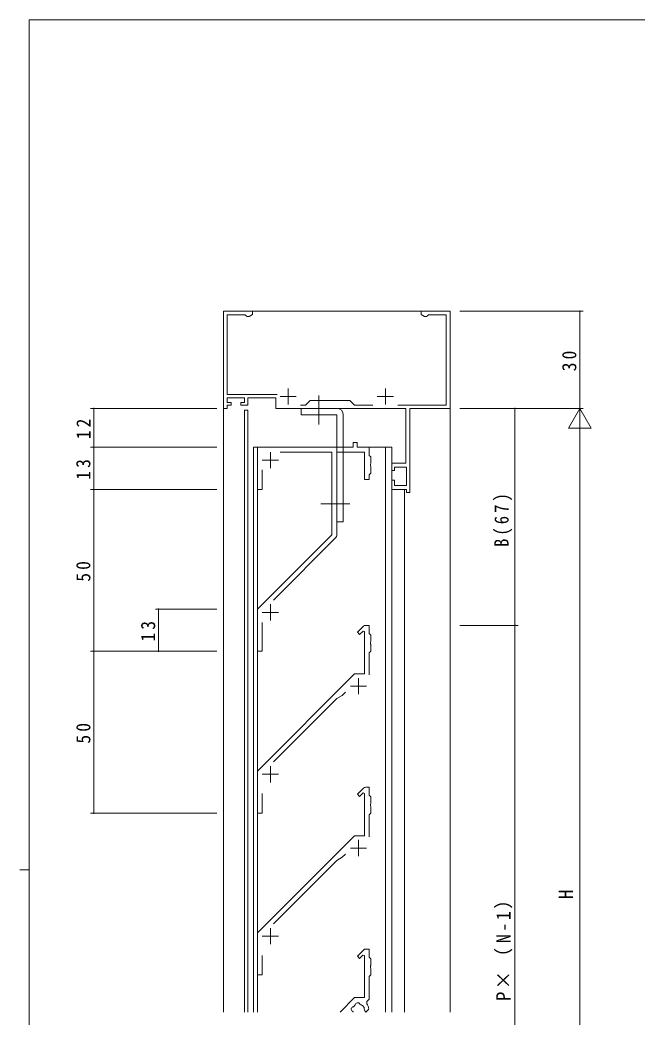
# Model space of a CAD drawing. Units: millimetres on the paper. Extents: x -420 to 373, y -297 to 267.
# Drawn here: x -420.5 to -230, y -43.6 to 264.4 of the extents above; entities that cross this region are included whole.
import ezdxf
from ezdxf.enums import TextEntityAlignment as Align

# ---------------------------------------------------------------- set-up
doc = ezdxf.new("R2010")
doc.units = ezdxf.units.MM
doc.linetypes.add('CHAIN2', pattern=[12, 9, -1, 1, -1])
for name, color, linetype, lineweight in [('0-1_YKK_ZWAK', 7, 'Continuous', 9), ('0-3_YKK_11', 7, 'Continuous', 9), ('0-4_YKK_12', 2, 'Continuous', 9), ('0-5_YKK_D', 6, 'Continuous', 9), ('0-6_YKK_13', 4, 'Continuous', 9)]:
    doc.layers.add(name, color=color, linetype=linetype, lineweight=lineweight)
doc.styles.add('ＭＳ ゴシック', font='')
doc.styles.get('ＭＳ ゴシック').set_extended_font_data('MS Gothic')

msp = doc.modelspace()

# ---------------------------------------------------------------- linework, layer by layer
at = {"layer": '0-1_YKK_ZWAK'}
for p, q in [((-417.7, -260.6), (-417.7, 264.4)), ((352.3, 264.4), (-417.7, 264.4)), ((-420.5, 1.9), (-417.7, 1.9))]:
    msp.add_line(p, q, dxfattribs=at)
at = {"layer": '0-3_YKK_11'}
for p, q in [((-357.7, 174.4), (-348.7, 174.4)), ((-357.7, 144.4), (-357.7, 174.4)), ((-356.5, 173.3), (-356.5, 148.7)), ((-350.996, 173.3), (-356.5, 173.3)), ((-350.698, 173.035), (-350.996, 173.3)), ((-350.4, 172.77), (-350.698, 173.035)), ((-349.791, 172.77), (-350.4, 172.77)), ((-348.7, 173.4), (-349.791, 172.77)), ((-348.7, 174.4), (-348.7, 173.4)), ((-296.7, 174.4), (-287.7, 174.4)), ((-296.7, 173.4), (-296.7, 174.4)), ((-295.609, 172.77), (-296.7, 173.4)), ((-295, 172.77), (-295.609, 172.77)), ((-294.702, 173.035), (-295, 172.77)), ((-294.404, 173.3), (-294.702, 173.035)), ((-288.9, 173.3), (-294.404, 173.3)), ((-288.9, 145.4), (-288.9, 173.3)), ((-287.7, 174.4), (-287.7, 144.4)), ((-356.5, 148.7), (-341.082, 148.7)), ((-340.2, 148.1), (-335.2, 148.1)), ((-337.7, 150.6), (-337.7, 145.6)), ((-310.2, 148.1), (-305.2, 148.1)), ((-307.7, 150.6), (-307.7, 145.6)), ((-356.5, 147.7), (-356.5, 146.2)), ((-351.2, 147.7), (-356.5, 147.7)), ((-356.5, 146.2), (-355.3, 146.2)), ((-356.5, 145.4), (-356.5, 144.4)), ((-355.3, 145.4), (-356.5, 145.4)), ((-355.3, 146.2), (-355.3, 145.4)), ((-352.3, 146.2), (-351.2, 146.2)), ((-352.3, 145.4), (-352.3, 146.2)), ((-350.2, 145.4), (-352.3, 145.4)), ((-351.2, 146.2), (-351.2, 147.7)), ((-350.2, 147.7), (-350.2, 145.4)), ((-341.5, 147.7), (-350.2, 147.7)), ((-341.5, 144.4), (-341.5, 147.7)), ((-333.859, 145.4), (-332.4, 145.4)), ((-332.4, 145.4), (-330.9, 146.9)), ((-330.9, 146.9), (-318.7, 146.9)), ((-318.7, 146.9), (-317.2, 145.4)), ((-317.2, 145.4), (-311.541, 145.4)), ((-303.859, 145.4), (-288.9, 145.4)), ((-356.5, 144.4), (-357.7, 144.4)), ((-301.4, 144.4), (-341.5, 144.4)), ((-301.4, 127.5), (-301.4, 144.4)), ((-300.2, 144.4), (-300.2, 118.4)), ((-287.7, 144.4), (-300.2, 144.4)), ((-317.6, 133.9), (-316.4, 133.9)), ((-317.6, 132.4), (-317.6, 133.9)), ((-316.4, 133.9), (-316.4, 132.4)), ((-347.2, 132.4), (-317.6, 132.4)), ((-347.2, 119.4), (-347.2, 132.4)), ((-343.2, 130.9), (-343.2, 125.9)), ((-324.2, 130.9), (-340.207, 130.9)), ((-324.2, 105.4), (-324.2, 130.9)), ((-322.7, 130.9), (-322.7, 105.193)), ((-314.2, 130.9), (-322.7, 130.9)), ((-316.4, 132.4), (-312.7, 132.4)), ((-314.2, 122.4), (-314.2, 130.9)), ((-312.7, 132.4), (-312.7, 129.9)), ((-312.7, 129.9), (-312.2, 129.4)), ((-312.2, 129.4), (-312.2, 127.358)), ((-345.7, 128.4), (-340.7, 128.4)), ((-312.2, 127.358), (-312.32, 127.175)), ((-312.32, 127.175), (-312.32, 126.625)), ((-312.32, 126.625), (-312.2, 126.442)), ((-312.2, 126.442), (-312.2, 124.4)), ((-305.7, 127.5), (-301.4, 127.5)), ((-305.7, 125.2), (-305.7, 127.5)), ((-304.9, 126.3), (-304.9, 125.2)), ((-301.2, 126.3), (-304.9, 126.3)), ((-301.2, 120.6), (-301.2, 126.3)), ((-345.7, 125.407), (-345.7, 119.4)), ((-312.2, 124.4), (-312.7, 123.9)), ((-312.7, 123.9), (-312.7, 122.4)), ((-304.9, 125.2), (-305.7, 125.2)), ((-312.7, 122.4), (-314.2, 122.4)), ((-305.7, 122.2), (-304.9, 122.2)), ((-305.7, 119.4), (-305.7, 122.2)), ((-304.9, 122.2), (-304.9, 120.6)), ((-304.9, 120.6), (-301.2, 120.6)), ((-345.7, 119.4), (-347.2, 119.4)), ((-301.2, 119.4), (-305.7, 119.4)), ((-301.2, 118.4), (-301.2, 119.4)), ((-300.2, 118.4), (-301.2, 118.4)), ((-347.2, 82.4), (-324.2, 105.4)), ((-322.993, 104.486), (-342.259, 85.22)), ((-343.2, 83.9), (-343.2, 78.9)), ((-347.2, 69.4), (-347.2, 82.4)), ((-345.7, 81.4), (-340.7, 81.4)), ((-345.7, 78.287), (-345.7, 69.4)), ((-316.354, 75.246), (-314.493, 77.107)), ((-313.786, 77.4), (-312.7, 77.4)), ((-312.7, 77.4), (-312.7, 74.9)), ((-315.646, 74.539), (-316.354, 75.246)), ((-314.57, 75.615), (-315.646, 74.539)), ((-314.2, 75.462), (-314.57, 75.615)), ((-314.2, 62.4), (-314.2, 75.462)), ((-312.7, 74.9), (-312.2, 74.4)), ((-312.2, 74.4), (-312.2, 72.358)), ((-312.2, 72.358), (-312.32, 72.175)), ((-312.32, 72.175), (-312.32, 71.625)), ((-312.32, 71.625), (-312.2, 71.442)), ((-312.2, 71.442), (-312.2, 69.4)), ((-345.7, 69.4), (-347.2, 69.4)), ((-312.2, 69.4), (-312.7, 68.9)), ((-312.7, 68.9), (-312.7, 62.107)), ((-347.2, 32.4), (-317.2, 62.4)), ((-317.2, 62.4), (-314.2, 62.4)), ((-318.5, 58.6), (-313.5, 58.6)), ((-316, 61.1), (-316, 56.1)), ((-321, 55.772), (-322.673, 54.806)), ((-320.031, 56.74), (-321, 55.772)), ((-322.673, 54.806), (-342.259, 35.22)), ((-343.2, 33.9), (-343.2, 28.9)), ((-347.2, 19.4), (-347.2, 32.4)), ((-345.7, 31.4), (-340.7, 31.4)), ((-345.7, 25.454), (-345.7, 19.4)), ((-316.354, 25.246), (-314.493, 27.107)), ((-315.646, 24.539), (-316.354, 25.246)), ((-314.57, 25.615), (-315.646, 24.539)), ((-314.2, 25.462), (-314.57, 25.615)), ((-314.2, 12.4), (-314.2, 25.462)), ((-313.786, 27.4), (-312.7, 27.4)), ((-312.7, 27.4), (-312.7, 24.9)), ((-312.7, 24.9), (-312.2, 24.4)), ((-312.2, 22.358), (-312.32, 22.175)), ((-312.32, 22.175), (-312.32, 21.625)), ((-312.32, 21.625), (-312.2, 21.442)), ((-312.2, 24.4), (-312.2, 22.358)), ((-345.7, 19.4), (-347.2, 19.4)), ((-312.2, 19.4), (-312.7, 18.9)), ((-312.7, 18.9), (-312.7, 12.107)), ((-312.2, 21.442), (-312.2, 19.4)), ((-347.2, -17.6), (-317.2, 12.4)), ((-317.2, 12.4), (-314.2, 12.4)), ((-316, 11.1), (-316, 6.1)), ((-320.031, 6.74), (-321, 5.772)), ((-318.5, 8.6), (-313.5, 8.6)), ((-322.673, 4.806), (-342.259, -14.78)), ((-321, 5.772), (-322.673, 4.806)), ((-347.2, -30.6), (-347.2, -17.6)), ((-343.2, -16.1), (-343.2, -21.1)), ((-345.7, -18.6), (-340.7, -18.6)), ((-345.7, -24.546), (-345.7, -30.6)), ((-314.493, -22.893), (-316.354, -24.754)), ((-315.646, -25.461), (-314.638, -24.452)), ((-314.638, -24.452), (-314.2, -24.633)), ((-314.2, -24.633), (-314.2, -37.6)), ((-312.7, -22.6), (-313.786, -22.6)), ((-312.7, -25.1), (-312.7, -22.6)), ((-316.354, -24.754), (-315.646, -25.461)), ((-312.2, -25.6), (-312.7, -25.1)), ((-312.32, -27.825), (-312.2, -27.642)), ((-312.2, -27.642), (-312.2, -25.6)), ((-345.7, -30.6), (-347.2, -30.6)), ((-312.7, -31.1), (-312.2, -30.6)), ((-312.32, -28.375), (-312.32, -27.825)), ((-312.2, -28.558), (-312.32, -28.375)), ((-312.2, -30.6), (-312.2, -28.558)), ((-312.7, -38.1), (-312.7, -31.1)), ((-317.2, -37.6), (-321.7, -42.1)), ((-314.2, -37.6), (-317.2, -37.6)), ((-317.082, -39.962), (-317.004, -39.827)), ((-315.594, -39.579), (-315.475, -39.678)), ((-314.874, -39.996), (-314.755, -40.04)), ((-314.755, -40.04), (-314.296, -40.695)), ((-313.452, -39.464), (-313.408, -38.808)), ((-313.408, -38.808), (-312.7, -38.1)), ((-317.722, -41.925), (-317.821, -41.806)), ((-317.572, -40.396), (-317.438, -40.317)), ((-314.296, -40.695), (-314.295, -40.822)), ((-314.2, -41.406), (-314.083, -41.691)), ((-314.083, -41.691), (-313.702, -42.072)), ((-313.702, -42.072), (-312.907, -41.277)), ((-312.907, -41.277), (-312.821, -41.03))]:
    msp.add_line(p, q, dxfattribs=at)
for centre, radius, start, end in [((-323.7, 105.193), 1, 315.00002, 0.00002), ((-313.786, 76.4), 1, 89.99997, 134.99997), ((-313.786, 26.4), 1, 89.99997, 134.99997), ((-313.786, -23.6), 1, 89.99998, 134.99998), ((-316, -41.4), 1.8, 126.96925, 143.03073), ((-316.26, -39.923), 0.75, 27.29961, 172.70038), ((-316, -41.4), 1.8, 51.26019, 73.03073), ((-316, -41.4), 3.2, 6.63348, 37.23355), ((-317.477, -41.14), 0.75, 97.29961, 242.70038), ((-316, -41.4), 1.8, 196.96925, 202.88538), ((-316, -41.4), 1.8, 359.79283, 18.73979)]:
    msp.add_arc(centre, radius, start, end, dxfattribs=at)
at = {"layer": '0-4_YKK_12'}
for p, q in [((-357.7, 174.4), (-357.7, -42.1)), ((-357.7, 174.4), (-287.7, 174.4)), ((-287.7, 174.4), (-287.7, -42.1)), ((-351.2, 143.9), (-350.2, 143.9)), ((-351.2, 143.9), (-351.2, -42.1)), ((-350.2, 143.9), (-350.2, -42.1)), ((-348.4, 132.4), (-348.4, -42.1)), ((-348.4, 132.4), (-318.4, 132.4)), ((-347.2, 132.4), (-347.2, -42.1)), ((-316.1, 132.4), (-305.7, 132.4)), ((-307.7, 132.4), (-307.7, -42.1)), ((-305.7, 132.4), (-305.7, -42.1)), ((-301.8, 119.4), (-305.7, 119.4)), ((-305.7, 119.4), (-305.7, -42.1)), ((-301.8, 119.4), (-301.8, -42.1))]:
    msp.add_line(p, q, dxfattribs=at)
at = {"layer": '0-5_YKK_D'}
for p, q in [((-284.7, 174.4), (-246.7, 174.4)), ((-247.7, 144.4), (-247.7, 174.4)), ((-359.7, 144.4), (-398.7, 144.4)), ((-397.7, 132.4), (-397.7, 144.4)), ((-284.7, 144.4), (-266.7, 144.4)), ((-284.7, 144.4), (-246.7, 144.4)), ((-284.7, 144.4), (-246.7, 144.4)), ((-267.7, 77.4), (-267.7, 144.4)), ((-247.7, 144.4), (-251.2, 138.338)), ((-247.7, 144.4), (-247.7, 132.276)), ((-247.7, 144.4), (-244.2, 138.338)), ((-251.2, 138.338), (-244.2, 138.338)), ((-247.7, -148.6), (-247.7, 137.4)), ((-359.7, 132.4), (-398.7, 132.4)), ((-359.7, 132.4), (-398.7, 132.4)), ((-397.7, 132.4), (-397.7, 119.4)), ((-359.7, 119.4), (-398.7, 119.4)), ((-359.7, 119.4), (-398.7, 119.4)), ((-397.7, 69.4), (-397.7, 119.4)), ((-359.7, 82.4), (-378.7, 82.4)), ((-377.7, 69.4), (-377.7, 82.4)), ((-284.7, 77.4), (-266.7, 77.4)), ((-284.7, 77.4), (-266.7, 77.4)), ((-267.7, -122.6), (-267.7, 77.4)), ((-359.7, 69.4), (-398.7, 69.4)), ((-359.7, 69.4), (-398.7, 69.4)), ((-397.7, 19.4), (-397.7, 69.4)), ((-359.7, 69.4), (-378.7, 69.4)), ((-359.7, 19.4), (-398.7, 19.4))]:
    msp.add_line(p, q, dxfattribs=at)
for centre, start, end in [((-247.7, 174.4), 90, 270), ((-247.7, 174.4), 270, 90), ((-397.7, 144.4), 90, 270), ((-397.7, 144.4), 270, 90), ((-267.7, 144.4), 90, 270), ((-267.7, 144.4), 270, 90), ((-397.7, 132.4), 90, 270), ((-397.7, 132.4), 90, 270), ((-397.7, 132.4), 270, 90), ((-397.7, 132.4), 270, 90), ((-397.7, 119.4), 90, 270), ((-397.7, 119.4), 90, 270), ((-397.7, 119.4), 270, 90), ((-397.7, 119.4), 270, 90), ((-377.7, 82.4), 90, 270), ((-377.7, 82.4), 270, 90), ((-267.7, 77.4), 90, 270), ((-267.7, 77.4), 90, 270), ((-267.7, 77.4), 270, 90), ((-267.7, 77.4), 270, 90), ((-397.7, 69.4), 90, 270), ((-397.7, 69.4), 90, 270), ((-397.7, 69.4), 270, 90), ((-397.7, 69.4), 270, 90), ((-377.7, 69.4), 90, 270), ((-377.7, 69.4), 270, 90), ((-397.7, 19.4), 90, 270), ((-397.7, 19.4), 270, 90)]:
    msp.add_arc(centre, 0.106, start, end, dxfattribs=at)
at = {"layer": '0-6_YKK_13', "linetype": 'CHAIN2'}
for p, q in [((-328.2, 139.4), (-328.2, 149.4)), ((-327.677, 114.9), (-317.723, 114.9))]:
    msp.add_line(p, q, dxfattribs=at)
at = {"layer": '0-6_YKK_13'}
for p, q in [((-333.7, 144.4), (-322.7, 144.4)), ((-333.7, 142.4), (-333.7, 144.4)), ((-322.7, 142.4), (-333.7, 142.4)), ((-322.7, 142.4), (-322.7, 109.4)), ((-320.7, 109.4), (-320.7, 142.4)), ((-320.7, 109.4), (-322.7, 109.4))]:
    msp.add_line(p, q, dxfattribs=at)
msp.add_arc((-322.7, 142.4), 2, 0, 90, dxfattribs=at)

# ---------------------------------------------------------------- texts
at = {"layer": '0-5_YKK_D', "color": 3, "style": 'ＭＳ ゴシック'}
msp.add_text('H', height=4.399, rotation=90, dxfattribs=at).set_placement((-248.5, -7.2), align=Align.BOTTOM_LEFT)
at = {"layer": '0-5_YKK_D', "color": 3, "char_height": 4.399, "attachment_point": 7, "rotation": 90, "style": 'ＭＳ ゴシック'}
for s, insert in [('\\T1.36;\\W0.9;30', (-248.7, 155.88)), ('\\T1.36;\\W0.9;12', (-398.7, 134.88)), ('\\T1.36;\\W0.9;13', (-398.7, 122.38)), ('\\T1.38;\\W0.85;B(67)', (-268.5, 101.62)), ('\\T1.36;\\W0.9;50', (-398.7, 90.88)), ('\\T1.36;\\W0.9;13', (-378.7, 72.38)), ('\\T1.36;\\W0.9;50', (-398.7, 40.88)), ('\\T1.25;\\W0.95;P×（N-1）', (-268.5, -38.6))]:
    msp.add_mtext(s, dxfattribs=dict(at, insert=insert))

doc.saveas('drawing.dxf')
